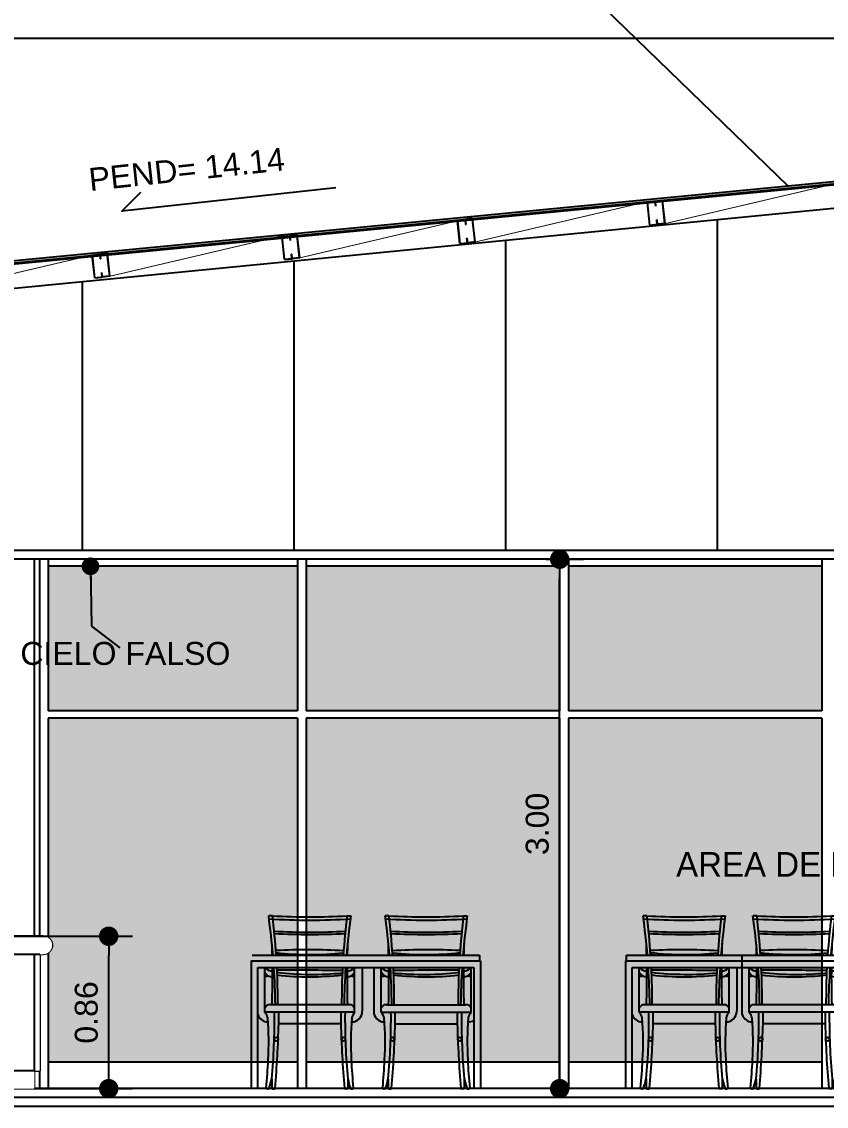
# Model space of a CAD drawing. Header units: metres. Extents: x 5805.4 to 5902.4, y 1788.4 to 1816.4.
# Drawn here: x 5891.14 to 5895.7, y 1788.61 to 1794.76 of the extents above; entities that cross this region are included whole.
import ezdxf

# ---------------------------------------------------------------- set-up
doc = ezdxf.new("R2010")
doc.units = ezdxf.units.M
doc.header["$LTSCALE"] = 0.02
doc.set_wipeout_variables(frame=1)
for name, color, linetype in [('A-Cielo Reflejado', 2, 'Continuous'), ('A-Cotas', 7, 'Continuous'), ('A-Cotas Generales', 2, 'Continuous'), ('A-Muebles', 7, 'Continuous'), ('A-PISOS', 5, 'Continuous'), ('A-Puertas', 7, 'Continuous'), ('A-Texto Espacios', 7, 'Continuous'), ('DIM', 8, 'Continuous'), ('HACHT', 9, 'Continuous'), ('TE-Cubierta', 3, 'Continuous'), ('TE-Estrutura', 4, 'Continuous')]:
    doc.layers.add(name, color=color, linetype=linetype)
doc.layers.add('paredes', color=5, linetype='Continuous', lineweight=40)
doc.styles.add('Arial', font='arial.ttf', dxfattribs={"height": 0.15})
doc.styles.add('BANKGOTHIC', font='bgothl.ttf', dxfattribs={"height": 0.3})
doc.styles.add('Cotas 50', font='arial.ttf', dxfattribs={"height": 0.09})
doc.styles.add('Cotas 75', font='arial.ttf', dxfattribs={"height": 0.13})
doc.dimstyles.new('COTAS 50', dxfattribs={"dimtxt": 0.09, "dimasz": 0.1, "dimexe": 0.09, "dimexo": 0, "dimgap": 0.05, "dimtad": 1, "dimzin": 1, "dimdsep": 46, "dimtxsty": 'Cotas 50', "dimblk": 'ARCHTICK', "dimcen": 0.1, "dimdle": 0.09, "dimclrd": 9, "dimclre": 9, "dimclrt": 256, "dimaunit": 1, "dimadec": 4, "dimazin": 0, "dimtfac": 1, "dimtmove": 0, "dimatfit": 3, "dimfxl": 0, "dimarcsym": 0})
doc.dimstyles.new('Estilo 75', dxfattribs={"dimtxt": 0.13, "dimasz": 0.11, "dimexe": 0.135, "dimexo": 0, "dimgap": 0.06, "dimtad": 1, "dimzin": 1, "dimdsep": 46, "dimtxsty": 'Cotas 75', "dimblk": 'DOT', "dimcen": 0.135, "dimdle": 0.135, "dimclrd": 9, "dimclre": 9, "dimclrt": 256, "dimadec": 0, "dimazin": 0, "dimtfac": 1, "dimtmove": 1, "dimatfit": 1, "dimfxl": 0, "dimarcsym": 0})

# ---------------------------------------------------------------- blocks, each defined once
blk = doc.blocks.new('Canaleta 6')
at = {"color": 4}
for points in [[(0, 0), (0.0491, 0.0094), (0.0547, -0.0201)], [(0, 0), (0.0281, -0.1473), (0.0772, -0.138), (0.0716, -0.1085)], [(0.0012, -0.0008), (0.0483, 0.0082), (0.0538, -0.0203)], [(0.0012, -0.0008), (0.0289, -0.1462), (0.0761, -0.1372), (0.0706, -0.1087)], [(0.0538, -0.0203), (0.0547, -0.0201)], [(0.0706, -0.1087), (0.0716, -0.1085)]]:
    blk.add_lwpolyline(points, dxfattribs=at)
blk = doc.blocks.new('A$C75876A82')
at = {"color": 1}
blk.add_line((4, 0), (29, 0), dxfattribs=at)
blk.add_lwpolyline([(4, 0), (4, 4), (2.75, 4), (2.75, 30), (2, 30, -1), (2, 34), (30, 34), (30, 30), (29, 30), (29, 0)], format="xyb", dxfattribs=at)
blk.add_lwpolyline([(4, 0), (29, 0), (29, 30), (30, 30), (30, 34), (2, 34), (1.8, 33.99), (1.56, 33.95), (1.34, 33.89), (1.15, 33.81), (0.95, 33.7), (0.76, 33.57), (0.59, 33.42), (0.44, 33.25), (0.32, 33.09), (0.2, 32.87), (0.11, 32.67), (0.05, 32.45), (0.01, 32.22), (0, 32), (0.01, 31.79), (0.05, 31.57), (0.11, 31.34), (0.2, 31.13), (0.3, 30.94), (0.44, 30.75), (0.58, 30.59), (0.74, 30.44), (0.93, 30.31), (1.13, 30.2), (1.34, 30.11), (1.55, 30.05), (1.77, 30.01), (2, 30), (2.75, 30), (2.75, 4), (4, 4), (4, 0), (29, 0)], close=True, dxfattribs=at)
blk.add_wipeout([(4, 0), (29, 0), (29, 30), (30, 30), (30, 34), (2, 34), (1.8, 33.99), (1.56, 33.95), (1.34, 33.89), (1.15, 33.81), (0.95, 33.7), (0.76, 33.57), (0.59, 33.42), (0.44, 33.25), (0.32, 33.09), (0.2, 32.87), (0.11, 32.67), (0.05, 32.45), (0.01, 32.22), (0, 32), (0.01, 31.79), (0.05, 31.57), (0.11, 31.34), (0.2, 31.13), (0.3, 30.94), (0.44, 30.75), (0.58, 30.59), (0.74, 30.44), (0.93, 30.31), (1.13, 30.2), (1.34, 30.11), (1.55, 30.05), (1.77, 30.01), (2, 30), (2.75, 30), (2.75, 4), (4, 4), (4, 0), (29, 0)], dxfattribs=at)
for p, q in [((29, 30), (2.75, 30)), ((4, 30), (4, 4)), ((4, 4), (29, 4))]:
    blk.add_line(p, q, dxfattribs=at)
blk = doc.blocks.new('A$C23453A31')
at = {"ltscale": 40}
for p, q in [((112.1, 905), (92.1, 905)), ((502.1, 905), (522.1, 905)), ((721.6, 905), (701.6, 905)), ((1111.6, 905), (1131.6, 905)), ((72.1, 401.9), (72.1, 635)), ((542.1, 400.5), (542.1, 635)), ((582.1, 635), (582.1, 406.5)), ((641.6, 635), (641.6, 406.5)), ((681.6, 400.5), (681.6, 635)), ((1151.6, 401.9), (1151.6, 635)), ((542.1, 400.5), (72.1, 400.5)), ((515.2, 440.5), (98.9, 440.5)), ((681.6, 400.5), (1151.6, 400.5)), ((708.4, 440.5), (1124.8, 440.5)), ((469.5, 340), (144.6, 340)), ((754.1, 340), (1079.1, 340)), ((108.4, 52.3), (108.4, 5)), ((506.1, 52.3), (505.7, 5)), ((717.6, 52.3), (718, 5)), ((1115.3, 52.3), (1115.3, 5)), ((89.9, 0), (84, 0)), ((113.4, 0), (120.8, 0)), ((500.7, 0), (493.3, 0)), ((524.3, 0), (530.1, 0)), ((699.4, 0), (693.6, 0)), ((723, 0), (730.4, 0)), ((1110.3, 0), (1102.8, 0)), ((1133.8, 0), (1139.6, 0))]:
    blk.add_line(p, q, dxfattribs=at)
for p, q in [((5, 700), (889.2, 700)), ((889.2, 700), (1195, 700)), ((1195, 700), (1195, 670)), ((0, 670), (889.2, 670)), ((35, 635), (889.2, 635)), ((889.2, 670), (1200, 670)), ((889.2, 635), (1165, 635)), ((1165, 635), (1165, 0)), ((1200, 670), (1200, 1.2))]:
    blk.add_line(p, q)
blk.add_lwpolyline([(35, 388.5), (35, 635)])
for centre in [(131.7, 260), (482.4, 260), (741.3, 260), (1091.9, 260)]:
    blk.add_circle(centre, 10.1, dxfattribs=at)
for centre, radius, start, end in [((-3577.7, 394.9), 3705, 4.7233, 7.9133), ((307.1, 4688), 3805, 266.7939, 273.2061), ((307.1, 4705), 3805, 267.0624, 272.9376), ((-3634.7, 446.1), 3774.8, 3.8575, 6.9835), ((4248.8, 446.1), 3774.8, 173.0165, 176.1425), ((4191.8, 394.9), 3705, 172.0867, 175.2767), ((-2968.1, 394.9), 3705, 4.7233, 7.9133), ((916.6, 4688), 3805, 266.7939, 273.2061), ((916.6, 4705), 3805, 267.0624, 272.9376), ((-3025.2, 446.1), 3774.8, 3.8575, 6.9835), ((4858.4, 446.1), 3774.8, 173.0165, 176.1425), ((4801.3, 394.9), 3705, 172.0867, 175.2767), ((307.1, 4625), 3805, 267.1978, 272.8022), ((307.1, 4625), 3817, 267.2246, 272.7754), ((916.6, 4625), 3805, 267.1978, 272.8022), ((916.6, 4625), 3817, 267.2246, 272.7754), ((-4872.4, 586.2), 4984.5, 1.3084, 2.0257), ((5486.5, 586.2), 4984.5, 177.9743, 178.6916), ((-4262.8, 586.2), 4984.5, 1.3084, 2.0257), ((6096, 586.2), 4984.5, 177.9743, 178.6916), ((295.2, -2562.8), 3290.3, 86.7076, 92.8801), ((311.8, 2232.3), 1529.8, 263.1989, 276.4444), ((316.9, 2093.6), 1402.3, 262.3916, 263.6235), ((316.9, 2093.6), 1402.3, 276.3765, 276.7884), ((928.5, -2562.8), 3290.3, 87.1199, 93.2924), ((911.9, 2232.3), 1529.8, 263.5556, 276.8011), ((906.7, 2093.6), 1402.3, 263.2116, 263.6235), ((906.7, 2093.6), 1402.3, 276.3765, 277.6084), ((106.4, 655.1), 37.6, 212.4029, 278.6625), ((-4872.4, 586.2), 4984.5, 358.3257, 0.5611), ((-3577.7, 394.9), 3705, 0.7056, 3.7154), ((-3634.7, 446.1), 3774.8, 359.9164, 2.8692), ((4248.8, 446.1), 3774.8, 177.1308, 180.0836), ((4191.8, 394.9), 3705, 176.2846, 179.2944), ((5486.5, 586.2), 4984.5, 179.4389, 181.6743), ((507.7, 655.1), 37.6, 261.3375, 327.5971), ((716, 655.1), 37.6, 212.4029, 278.6625), ((-4262.8, 586.2), 4984.5, 358.3257, 0.5611), ((-2968.1, 394.9), 3705, 0.7056, 3.7154), ((-3025.2, 446.1), 3774.8, 359.9164, 2.8692), ((4858.4, 446.1), 3774.8, 177.1308, 180.0836), ((4801.3, 394.9), 3705, 176.2846, 179.2944), ((6096, 586.2), 4984.5, 179.4389, 181.6743), ((1117.2, 655.1), 37.6, 261.3375, 327.5971), ((210.7, -506), 1102.1, 96.098, 97.228), ((106.5, 625.1), 37.6, 203.7481, 278.6625), ((142.2, -22928.9), 23550.2, 89.18291, 90.01505), ((323.4, 2162.7), 1563.9, 263.1378, 275.6556), ((306.7, 2044), 1457.7, 263.3164, 276.7102), ((507.6, 625.1), 37.6, 261.3375, 336.2519), ((403.4, -506), 1102.1, 82.772, 83.902), ((820.3, -506), 1102.1, 96.098, 97.228), ((716.1, 625.1), 37.6, 203.7481, 278.6625), ((1081.5, -22928.9), 23550.2, 89.98495, 90.81709), ((900.3, 2162.7), 1563.9, 264.3444, 276.8622), ((916.9, 2044), 1457.7, 263.2898, 276.6836), ((1117.1, 625.1), 37.6, 261.3375, 336.2519), ((1013, -506), 1102.1, 82.772, 83.902), ((99.6, 411.1), 29.5, 88.6623, 159.0224), ((77.1, 401.9), 5, 180, 210.0015), ((27.3, 358.9), 60.9, 11.0722, 41.7414), ((-3366.1, 368.3), 3488.8, 354.8038, 0.5293), ((-3344.4, 372.3), 3489.2, 359.4699, 0.4641), ((3958.6, 372.3), 3489.2, 179.5359, 180.5301), ((3980.6, 372.3), 3489.2, 179.5359, 185.2612), ((514.5, 411.1), 29.5, 20.9776, 91.3377), ((525.5, 406.5), 56.5, 270, 0), ((590.4, 357.6), 64.6, 138.4098, 168.4805), ((698.2, 406.5), 56.5, 180, 270), ((709.1, 411.1), 29.5, 88.6623, 159.0224), ((633.3, 357.6), 64.6, 11.5195, 41.5902), ((-2756.9, 372.3), 3489.2, 354.7388, 0.4641), ((-2734.9, 372.3), 3489.2, 359.4699, 0.4641), ((4568.1, 372.3), 3489.2, 179.5359, 180.5301), ((4589.8, 368.3), 3488.8, 179.4707, 185.1962), ((1124.1, 411.1), 29.5, 20.9776, 91.3377), ((1196.4, 358.9), 60.9, 138.2586, 168.9278), ((1146.6, 401.9), 5, 329.9985, 0), ((88.6, 406.5), 56.5, 198.5546, 270), ((82.1, 370.1), 5, 4.6865, 15.16), ((82.1, 370.1), 5, 4.6865, 15.16), ((-1462.5, 243.5), 1554.8, 356.6078, 4.6865), ((2076.6, 243.5), 1554.8, 175.3135, 183.3922), ((-853, 243.5), 1554.8, 356.6078, 4.6865), ((2686.2, 243.5), 1554.8, 175.3135, 183.3922), ((1135.1, 406.5), 56.5, 270, 301.9581), ((1141.6, 370.1), 5, 164.84, 175.3135), ((1141.6, 370.1), 5, 164.84, 175.3135), ((-5500.8, 487.4), 5647.3, 355.0953, 358.5043), ((6114.9, 487.3), 5647.3, 181.4951, 184.9041), ((-4891.2, 487.3), 5647.3, 355.0959, 358.5049), ((6724.5, 487.4), 5647.3, 181.4957, 184.9047), ((-2140.2, 238), 2231.4, 354.0199, 357.7788), ((2754.3, 238), 2231.4, 182.2198, 185.9787), ((-1530.7, 238), 2231.4, 354.0213, 357.7802), ((3363.9, 238), 2231.4, 182.2212, 185.9801), ((84, 5), 5, 173.8655, 270), ((89.9, 5), 5, 270, 341.7462), ((-463.9, 187.7), 588.1, 341.7462, 346.6988), ((113.4, 5), 5, 180, 270), ((120.8, 5), 5, 270, 355.0279), ((493.3, 5), 5, 184.9721, 270), ((500.7, 5), 5, 270, 0), ((1077.1, 182.7), 585.6, 192.8611, 197.8241), ((524.3, 5), 5, 198.2538, 270), ((530.1, 5), 5, 270, 6.1345), ((693.6, 5), 5, 173.8655, 270), ((699.4, 5), 5, 270, 341.7462), ((146.6, 182.7), 585.6, 342.1759, 347.1389), ((723, 5), 5, 180, 270), ((730.4, 5), 5, 270, 355.0279), ((1102.8, 5), 5, 184.9721, 270), ((1110.3, 5), 5, 270, 0), ((1687.6, 187.7), 588.1, 193.3012, 198.2538), ((1133.8, 5), 5, 198.2538, 270), ((1139.6, 5), 5, 270, 6.1345)]:
    blk.add_arc(centre, radius, start, end, dxfattribs=at)
blk = doc.blocks.new('_ArchTick')
at = {"color": 0, "linetype": 'ByBlock', "const_width": 0.15}
blk.add_lwpolyline([(-0.5, -0.5), (0.5, 0.5)], dxfattribs=at)
blk = doc.blocks.new('_Dot')
at = {"color": 0, "linetype": 'ByBlock', "lineweight": -2}
blk.add_line((-0.5, 0), (-1, 0), dxfattribs=at)
at = {"color": 0, "linetype": 'ByBlock', "const_width": 0.5}
blk.add_lwpolyline([(-0.25, 0, 1), (0.25, 0, 1)], format="xyb", close=True, dxfattribs=at)
blk = doc.blocks.new('*D32')
at = {"layer": 'DIM', "color": 9, "lineweight": -2, "transparency": 16777216}
for p, q in [((5894.1091, 1791.7122), (5894.3211, 1791.7122)), ((5894.1861, 1788.8222), (5894.1861, 1791.6022)), ((5894.2361, 1788.7122), (5894.0511, 1788.7122))]:
    blk.add_line(p, q, dxfattribs=at)
at = {"layer": 'DIM', "color": 9, "lineweight": -2, "transparency": 16777216, "xscale": 0.11, "yscale": 0.11, "zscale": 0.11}
for p, rotation in [((5894.1861, 1791.7122), 90), ((5894.1861, 1788.7122), 270)]:
    blk.add_blockref('_Dot', p, dxfattribs=dict(at, rotation=rotation))
at = {"layer": 'DIM', "transparency": 16777216, "insert": (5894.0597, 1790.2122), "char_height": 0.13, "attachment_point": 5, "rotation": 90, "style": 'Cotas 75'}
blk.add_mtext('3.00', dxfattribs=at)
blk = doc.blocks.new('*D34')
at = {"layer": 'DIM', "color": 9, "lineweight": -2, "transparency": 16777216}
for p, q in [((5890.5467, 1789.5758), (5891.7646, 1789.5758)), ((5891.6296, 1788.8222), (5891.6296, 1789.4658)), ((5891.2071, 1788.7122), (5891.7646, 1788.7122))]:
    blk.add_line(p, q, dxfattribs=at)
at = {"layer": 'DIM', "color": 9, "lineweight": -2, "transparency": 16777216, "xscale": 0.11, "yscale": 0.11, "zscale": 0.11}
for p, rotation in [((5891.6296, 1789.5758), 90), ((5891.6296, 1788.7122), 270)]:
    blk.add_blockref('_Dot', p, dxfattribs=dict(at, rotation=rotation))
at = {"layer": 'DIM', "transparency": 16777216, "insert": (5891.5032, 1789.144), "char_height": 0.13, "attachment_point": 5, "rotation": 90, "style": 'Cotas 75'}
blk.add_mtext('0.86', dxfattribs=at)

msp = doc.modelspace()

# ---------------------------------------------------------------- hatches: boundary and pattern name
at = {"layer": 'A-Puertas'}
h = msp.add_hatch(color=144, dxfattribs=at)
h.set_gradient(color1=(12, 132, 151), color2=(206, 239, 243), rotation=45, tint=1, name='CYLINDER')
h.paths.add_polyline_path([(5892.6991, 1791.6722), (5891.2871, 1791.6722), (5891.2871, 1790.8522), (5892.6991, 1790.8522)])
h = msp.add_hatch(color=144, dxfattribs=at)
h.set_gradient(color1=(12, 132, 151), color2=(206, 239, 243), rotation=45, tint=1, name='CYLINDER')
h.paths.add_polyline_path([(5894.1861, 1791.6722), (5892.7491, 1791.6722), (5892.7491, 1790.8522), (5894.1861, 1790.8522)])
h = msp.add_hatch(color=144, dxfattribs=at)
h.set_gradient(color1=(12, 132, 151), color2=(206, 239, 243), rotation=45, tint=1, name='CYLINDER')
h.paths.add_polyline_path([(5895.6728, 1791.6722), (5894.2361, 1791.6722), (5894.2361, 1790.8522), (5895.6728, 1790.8522)])
h = msp.add_hatch(color=144, dxfattribs=at)
h.set_gradient(color1=(12, 132, 151), color2=(206, 239, 243), rotation=45, tint=1, name='CYLINDER')
h.paths.add_polyline_path([(5892.6991, 1790.8122), (5891.2871, 1790.8122), (5891.2871, 1788.8622), (5892.6991, 1788.8622)])
h = msp.add_hatch(color=144, dxfattribs=at)
h.set_gradient(color1=(12, 132, 151), color2=(206, 239, 243), rotation=45, tint=1, name='CYLINDER')
h.paths.add_polyline_path([(5894.1861, 1790.8122), (5892.7491, 1790.8122), (5892.7491, 1788.8622), (5894.1861, 1788.8622)])
h = msp.add_hatch(color=144, dxfattribs=at)
h.set_gradient(color1=(12, 132, 151), color2=(206, 239, 243), rotation=45, tint=1, name='CYLINDER')
h.paths.add_polyline_path([(5895.6728, 1790.8122), (5894.2361, 1790.8122), (5894.2361, 1788.8622), (5895.6728, 1788.8622)])
at = {"layer": 'TE-Cubierta'}
h = msp.add_hatch(color=8, dxfattribs=at)
h.dxf.hatch_style = 1
h.paths.add_polyline_path([(5898.7667, 1794.1275), (5898.7667, 1794.1446), (5887.0667, 1793.0163), (5887.0667, 1792.9992)])

# ---------------------------------------------------------------- linework, layer by layer
at = {"ltscale": 40}
for p, q in [((5894.6808, 1789.6912), (5894.6591, 1789.6912)), ((5895.1032, 1789.6912), (5895.1249, 1789.6912)), ((5894.5594, 1789.4366), (5895.2203, 1789.4366)), ((5894.6375, 1789.1462), (5894.6375, 1789.3987)), ((5895.1465, 1789.1447), (5895.1465, 1789.3987)), ((5895.1899, 1789.3987), (5895.1899, 1789.1512)), ((5895.1175, 1789.1881), (5894.6665, 1789.1881)), ((5895.1465, 1789.1447), (5894.6375, 1789.1447)), ((5895.068, 1789.0792), (5894.716, 1789.0792)), ((5894.6768, 1788.7676), (5894.6768, 1788.7163)), ((5895.1076, 1788.7676), (5895.1071, 1788.7163)), ((5894.6567, 1788.7109), (5894.6504, 1788.7109)), ((5894.6822, 1788.7109), (5894.6903, 1788.7109)), ((5895.1017, 1788.7109), (5895.0937, 1788.7109)), ((5895.1273, 1788.7109), (5895.1336, 1788.7109))]:
    msp.add_line(p, q, dxfattribs=at)
for p, q in [((5894.5648, 1789.4366), (5894.5648, 1789.4691)), ((5894.5648, 1789.4691), (5895.2203, 1789.4691)), ((5894.5594, 1789.4366), (5894.5594, 1788.7109)), ((5894.5973, 1788.7109), (5894.5973, 1789.3987)), ((5894.5973, 1789.3987), (5895.2203, 1789.3987))]:
    msp.add_line(p, q)
msp.add_lwpolyline([(5895.2203, 1789.3987), (5895.2203, 1789.4691)], dxfattribs=at)
for centre in [(5894.7021, 1788.9925), (5895.0819, 1788.9925)]:
    msp.add_circle(centre, 0.0109, dxfattribs=at)
for centre, radius, start, end in [((5890.6842, 1789.1386), 4.0131, 4.72333, 7.91332), ((5894.892, 1793.7887), 4.1214, 266.7939, 273.2061), ((5894.892, 1793.8071), 4.1214, 267.0624, 272.9376), ((5890.6224, 1789.194), 4.0887, 3.85749, 6.98345), ((5899.1616, 1789.194), 4.0887, 173.01655, 176.14251), ((5899.0998, 1789.1386), 4.0131, 172.08668, 175.27667), ((5894.892, 1793.7205), 4.1214, 267.19779, 272.80221), ((5894.892, 1793.7205), 4.1344, 267.2246, 272.7754), ((5889.2819, 1789.3458), 5.399, 1.30839, 2.02574), ((5900.5021, 1789.3458), 5.399, 177.97426, 178.69161), ((5894.8791, 1785.935), 3.5639, 86.70757, 92.88012), ((5894.8971, 1791.1289), 1.657, 263.19887, 276.44438), ((5894.9027, 1790.9786), 1.5189, 262.39164, 263.62348), ((5894.9027, 1790.9786), 1.5189, 276.37652, 276.78842), ((5894.7876, 1788.1629), 1.1937, 96.09805, 97.22796), ((5894.6748, 1789.388), 0.0407, 203.74809, 278.66252), ((5894.6747, 1789.4205), 0.0407, 212.40293, 278.66252), ((5889.2819, 1789.3458), 5.399, 358.32566, 0.56113), ((5890.6842, 1789.1386), 4.0131, 0.70565, 3.7154), ((5890.6224, 1789.194), 4.0887, 359.91641, 2.86917), ((5894.7134, 1763.8752), 25.5086, 89.18291, 90.01505), ((5894.9096, 1791.0535), 1.6939, 263.1378, 275.6556), ((5894.8916, 1790.9249), 1.5789, 263.31643, 276.71019), ((5899.1616, 1789.194), 4.0887, 177.13083, 180.08359), ((5899.0998, 1789.1386), 4.0131, 176.2846, 179.29435), ((5900.5021, 1789.3458), 5.399, 179.43887, 181.67434), ((5895.1092, 1789.388), 0.0407, 261.33748, 336.25191), ((5895.1093, 1789.4205), 0.0407, 261.33748, 327.59707), ((5894.9963, 1788.1629), 1.1937, 82.77204, 83.90195), ((5894.6673, 1789.1562), 0.0319, 88.66228, 159.02242), ((5895.1167, 1789.1562), 0.0319, 20.97758, 91.33772), ((5894.6554, 1789.1512), 0.0612, 198.55456, 270), ((5894.6429, 1789.1462), 0.00542, 180, 210.00148), ((5894.589, 1789.0996), 0.0659, 11.0722, 41.74144), ((5894.6483, 1789.1118), 0.00542, 4.68649, 15.15997), ((5894.6483, 1789.1118), 0.00542, 4.68649, 15.15997), ((5892.9753, 1788.9747), 1.684, 356.6078, 4.68649), ((5890.9134, 1789.1098), 3.779, 354.80382, 0.52934), ((5890.9368, 1789.1141), 3.7793, 359.46989, 0.46409), ((5898.8472, 1789.1141), 3.7793, 179.53591, 180.53011), ((5898.871, 1789.1141), 3.7793, 179.53591, 185.26116), ((5896.8087, 1788.9747), 1.684, 175.31351, 183.3922), ((5895.1286, 1789.1512), 0.0612, 270, 0), ((5895.1989, 1789.0983), 0.07, 138.40976, 168.48045), ((5888.6012, 1789.2388), 6.1169, 355.09531, 358.50433), ((5901.1828, 1789.2388), 6.1169, 181.49506, 184.90408), ((5892.2412, 1788.9687), 2.417, 354.01989, 357.77875), ((5897.5428, 1788.9686), 2.417, 182.21984, 185.97871), ((5894.0569, 1788.9141), 0.637, 341.74625, 346.69881), ((5895.726, 1788.9088), 0.6343, 192.86106, 197.82409), ((5894.6504, 1788.7163), 0.00542, 173.86551, 270), ((5894.6567, 1788.7163), 0.00542, 270, 341.74625), ((5894.6822, 1788.7163), 0.00542, 180, 270), ((5894.6903, 1788.7163), 0.00542, 270, 355.02793), ((5895.0937, 1788.7163), 0.00542, 184.97207, 270), ((5895.1017, 1788.7163), 0.00542, 270, 0), ((5895.1273, 1788.7163), 0.00542, 198.25375, 270), ((5895.1336, 1788.7163), 0.00542, 270, 6.13449)]:
    msp.add_arc(centre, radius, start, end, dxfattribs=at)
at = {"layer": 'A-Cielo Reflejado', "color": 2, "true_color": 0xf1eb1f}
for points in [[(5898.8297, 1794.6622), (5888.3867, 1794.6622)], [(5887.3803, 1792.8849), (5898.6797, 1793.9879)], [(5895.0797, 1793.6365), (5895.0797, 1791.7622)], [(5892.6797, 1793.5472), (5892.6797, 1793.5464)], [(5893.8797, 1793.5194), (5893.8797, 1791.7622)], [(5892.6797, 1793.4022), (5892.6797, 1791.7622)], [(5891.4797, 1793.2851), (5891.4797, 1791.7622)], [(5891.2371, 1791.7622), (5889.396, 1791.7622)], [(5898.6797, 1791.7622), (5891.2371, 1791.7622)], [(5891.2371, 1791.7122), (5889.396, 1791.7122)], [(5891.2071, 1791.7122), (5891.2071, 1788.7122)], [(5898.6476, 1791.7122), (5891.2371, 1791.7122)]]:
    msp.add_lwpolyline(points, dxfattribs=at)
at = {"layer": 'A-Muebles'}
for p, q in [((5892.4368, 1789.4366), (5893.4, 1789.4366)), ((5892.4368, 1789.4366), (5892.4368, 1788.7109)), ((5892.4368, 1789.4366), (5893.4, 1789.4366)), ((5892.4368, 1789.4366), (5892.4368, 1788.7109)), ((5892.4368, 1789.4366), (5893.4, 1789.4366)), ((5892.4368, 1789.4366), (5892.4368, 1788.7109)), ((5892.4747, 1788.7109), (5892.4747, 1789.3987)), ((5892.4747, 1788.7109), (5892.4747, 1789.3987)), ((5892.4747, 1788.7109), (5892.4747, 1789.3987)), ((5893.6987, 1789.3987), (5893.6987, 1788.7109)), ((5893.6987, 1789.3987), (5893.6987, 1788.7109)), ((5893.6987, 1789.3987), (5893.6987, 1788.7109))]:
    msp.add_line(p, q, dxfattribs=at)
at = {"layer": 'A-Muebles', "ltscale": 40}
msp.add_arc((5888.4998, 1789.194), 4.0887, 359.91641, 2.86917, dxfattribs=at)
msp.add_arc((5888.4998, 1789.194), 4.0887, 359.91641, 2.86917, dxfattribs=at)
msp.add_arc((5888.4998, 1789.194), 4.0887, 359.91641, 2.86917, dxfattribs=at)
at = {"layer": 'A-PISOS', "color": 5}
for points in [[(5901.13, 1788.7122), (5874.3692, 1788.7122)], [(5874.3692, 1788.6622), (5874.3692, 1788.6122), (5899.2989, 1788.6122)]]:
    msp.add_lwpolyline(points, dxfattribs=at)
at = {"layer": 'A-Puertas', "color": 4}
for points in [[(5891.2371, 1791.7122), (5891.2371, 1788.7122)], [(5891.2871, 1791.7122), (5891.2871, 1790.8522)], [(5892.6991, 1791.7122), (5892.6991, 1790.8522)], [(5892.7491, 1791.7122), (5892.7491, 1790.8522)], [(5894.1861, 1791.7122), (5894.1861, 1790.8522)], [(5894.2361, 1791.7122), (5894.2361, 1790.8522)], [(5895.6728, 1791.7122), (5895.6728, 1790.8522)], [(5892.6991, 1791.6722), (5891.2871, 1791.6722)], [(5894.1861, 1791.6722), (5892.7491, 1791.6722)], [(5895.6728, 1791.6722), (5894.2361, 1791.6722)], [(5892.6991, 1790.8522), (5891.2871, 1790.8522)], [(5894.1861, 1790.8522), (5892.7491, 1790.8522)], [(5895.6728, 1790.8522), (5894.2361, 1790.8522)], [(5892.6991, 1790.8122), (5891.2871, 1790.8122)], [(5891.2871, 1790.8122), (5891.2871, 1788.7122)], [(5892.6991, 1790.8122), (5892.6991, 1788.7122)], [(5894.1861, 1790.8122), (5892.7491, 1790.8122)], [(5892.7491, 1790.8122), (5892.7491, 1788.7122)], [(5894.1861, 1790.8122), (5894.1861, 1788.7122)], [(5895.6728, 1790.8122), (5894.2361, 1790.8122)], [(5894.2361, 1790.8122), (5894.2361, 1788.7122)], [(5895.6728, 1790.8122), (5895.6728, 1788.7122)], [(5892.6991, 1788.8622), (5891.2871, 1788.8622)], [(5894.1861, 1788.8622), (5892.7491, 1788.8622)], [(5895.6728, 1788.8622), (5894.2361, 1788.8622)]]:
    msp.add_lwpolyline(points, dxfattribs=at)
at = {"layer": 'DIM', "const_width": 0.005}
for points in [[(5894.7834, 1793.6139), (5895.7611, 1793.8433)], [(5893.7073, 1793.5097), (5894.6851, 1793.7391)], [(5892.7125, 1793.4199), (5893.6902, 1793.6493)], [(5891.6364, 1793.3157), (5892.6141, 1793.5451)], [(5890.559, 1793.2065), (5891.5368, 1793.436)]]:
    msp.add_lwpolyline(points, dxfattribs=at)
at = {"layer": 'DIM'}
msp.add_lwpolyline([(5892.9172, 1793.8165), (5891.7042, 1793.6845), (5891.8125, 1793.7928)], dxfattribs=at)
at = {"layer": 'HACHT'}
msp.add_lwpolyline([(5894.0712, 1795.1936), (5895.4795, 1793.8276)], dxfattribs=at)
at = {"layer": 'paredes'}
msp.add_lwpolyline([(5887.069, 1792.9994), (5898.7667, 1794.1275)], dxfattribs=at)
at = {"layer": 'TE-Cubierta', "color": 8, "elevation": 0.0468}
msp.add_lwpolyline([(5887.0667, 1793.0163), (5898.7667, 1794.1446)], dxfattribs=at)
at = {"layer": 'TE-Cubierta', "color": 8}
for points in [[(5898.7667, 1794.1446), (5898.7667, 1794.1275), (5887.0667, 1792.9992), (5887.0667, 1793.0163), (5898.7667, 1794.1446)], [(5898.7667, 1794.1275), (5887.069, 1792.9994)]]:
    msp.add_lwpolyline(points, dxfattribs=at)

# ---------------------------------------------------------------- block references
at = {"layer": 'A-Muebles', "xscale": 0.001083157614389836, "yscale": 0.001083157614389836, "zscale": 0.001083157614389836}
for p in [(5892.4368, 1788.7109), (5892.4368, 1788.7109), (5892.4368, 1788.7109), (5895.1824, 1788.7109)]:
    msp.add_blockref('A$C23453A31', p, dxfattribs=at)
at = {"layer": 'TE-Estrutura', "color": 4, "extrusion": (0, 0, -1), "yscale": 0.8678655885669743, "zscale": -0.8678655885669744}
for p, xscale, rotation in [((-5894.6971, 1793.6047), 0.8678655885669743, 163.3291352965899), ((-5894.7834, 1793.6139), -0.8678655885669744, 184.4553090029017), ((-5893.621, 1793.5005), 0.8678655885669743, 163.3291352965899), ((-5893.7073, 1793.5097), -0.8678655885669744, 184.4553090029017), ((-5892.6262, 1793.4107), 0.8678655885669743, 163.3291352965899), ((-5892.7125, 1793.4199), -0.8678655885669744, 184.4553090029017), ((-5891.5501, 1793.3065), 0.8678655885669743, 163.3291352965899), ((-5891.6364, 1793.3157), -0.8678655885669744, 184.4553090029017)]:
    msp.add_blockref('Canaleta 6', p, dxfattribs=dict(at, xscale=xscale, rotation=rotation))

# ---------------------------------------------------------------- texts
at = {"layer": 'A-Cotas Generales', "color": 7, "linetype": 'Continuous', "insert": (5892.0716, 1793.922), "char_height": 0.13, "attachment_point": 5, "rotation": 6.08851, "style": 'Arial'}
msp.add_mtext('PEND= 14.14', dxfattribs=at)
at = {"layer": 'A-Cotas Generales', "color": 7, "linetype": 'Continuous', "insert": (5891.7241, 1791.1776), "char_height": 0.13, "attachment_point": 5, "style": 'Arial'}
msp.add_mtext('CIELO FALSO', dxfattribs=at)
at = {"layer": 'A-Texto Espacios', "color": 1, "insert": (5895.6109, 1789.9821), "char_height": 0.14, "attachment_point": 5, "style": 'BANKGOTHIC'}
msp.add_mtext_dynamic_manual_height_columns('AREA DE MESAS', width=4.379481, gutter_width=0.75, heights=[0], dxfattribs=at)

# ---------------------------------------------------------------- dimensions: what is measured, and where the dimension line sits
at = {"layer": 'DIM', "color": 2, "true_color": 0xf1eb1f}
dim = msp.add_linear_dim(base=(5894.1861, 1791.7122), p1=(5894.2361, 1788.7122), p2=(5894.1091, 1791.7122), angle=90, dimstyle='Estilo 75', dxfattribs=at)
dim.commit()
dim.dimension.update_dxf_attribs({"geometry": '*D32', "text_midpoint": (5894.0597, 1790.2122)})

# ---------------------------------------------------------------- leaders
at = {"layer": 'A-Cotas', "color": 7, "linetype": 'Continuous'}
msp.add_leader([(5891.5261, 1791.6722), (5891.5323, 1791.3322), (5891.6918, 1791.2096)], dimstyle='COTAS 50', override={"dimasz": 0.1, "dimtad": 0, "dimldrblk": 'Dot'}, dxfattribs=at)

# ---------------------------------------------------------------- next in the draw order: block references
at = {"color": 2, "xscale": -0.0254, "yscale": 0.0254, "zscale": 0.0254}
msp.add_blockref('A$C75876A82', (5891.3087, 1788.7122), dxfattribs=at)

# ---------------------------------------------------------------- next in the draw order: linework, layer by layer
at = {"layer": 'A-PISOS', "color": 5}
msp.add_lwpolyline([(5899.2989, 1788.7122), (5899.2989, 1788.6622), (5874.3692, 1788.6622), (5874.3692, 1788.7122)], dxfattribs=at)

# ---------------------------------------------------------------- next in the draw order: dimensions: what is measured, and where the dimension line sits
at = {"layer": 'DIM', "color": 2, "true_color": 0xf1eb1f}
dim = msp.add_linear_dim(base=(5891.6296, 1789.5758), p1=(5891.2071, 1788.7122), p2=(5890.5467, 1789.5758), angle=90, dimstyle='Estilo 75', dxfattribs=at)
dim.commit()
dim.dimension.update_dxf_attribs({"geometry": '*D34', "text_midpoint": (5891.5032, 1789.144)})

doc.saveas('drawing.dxf')
